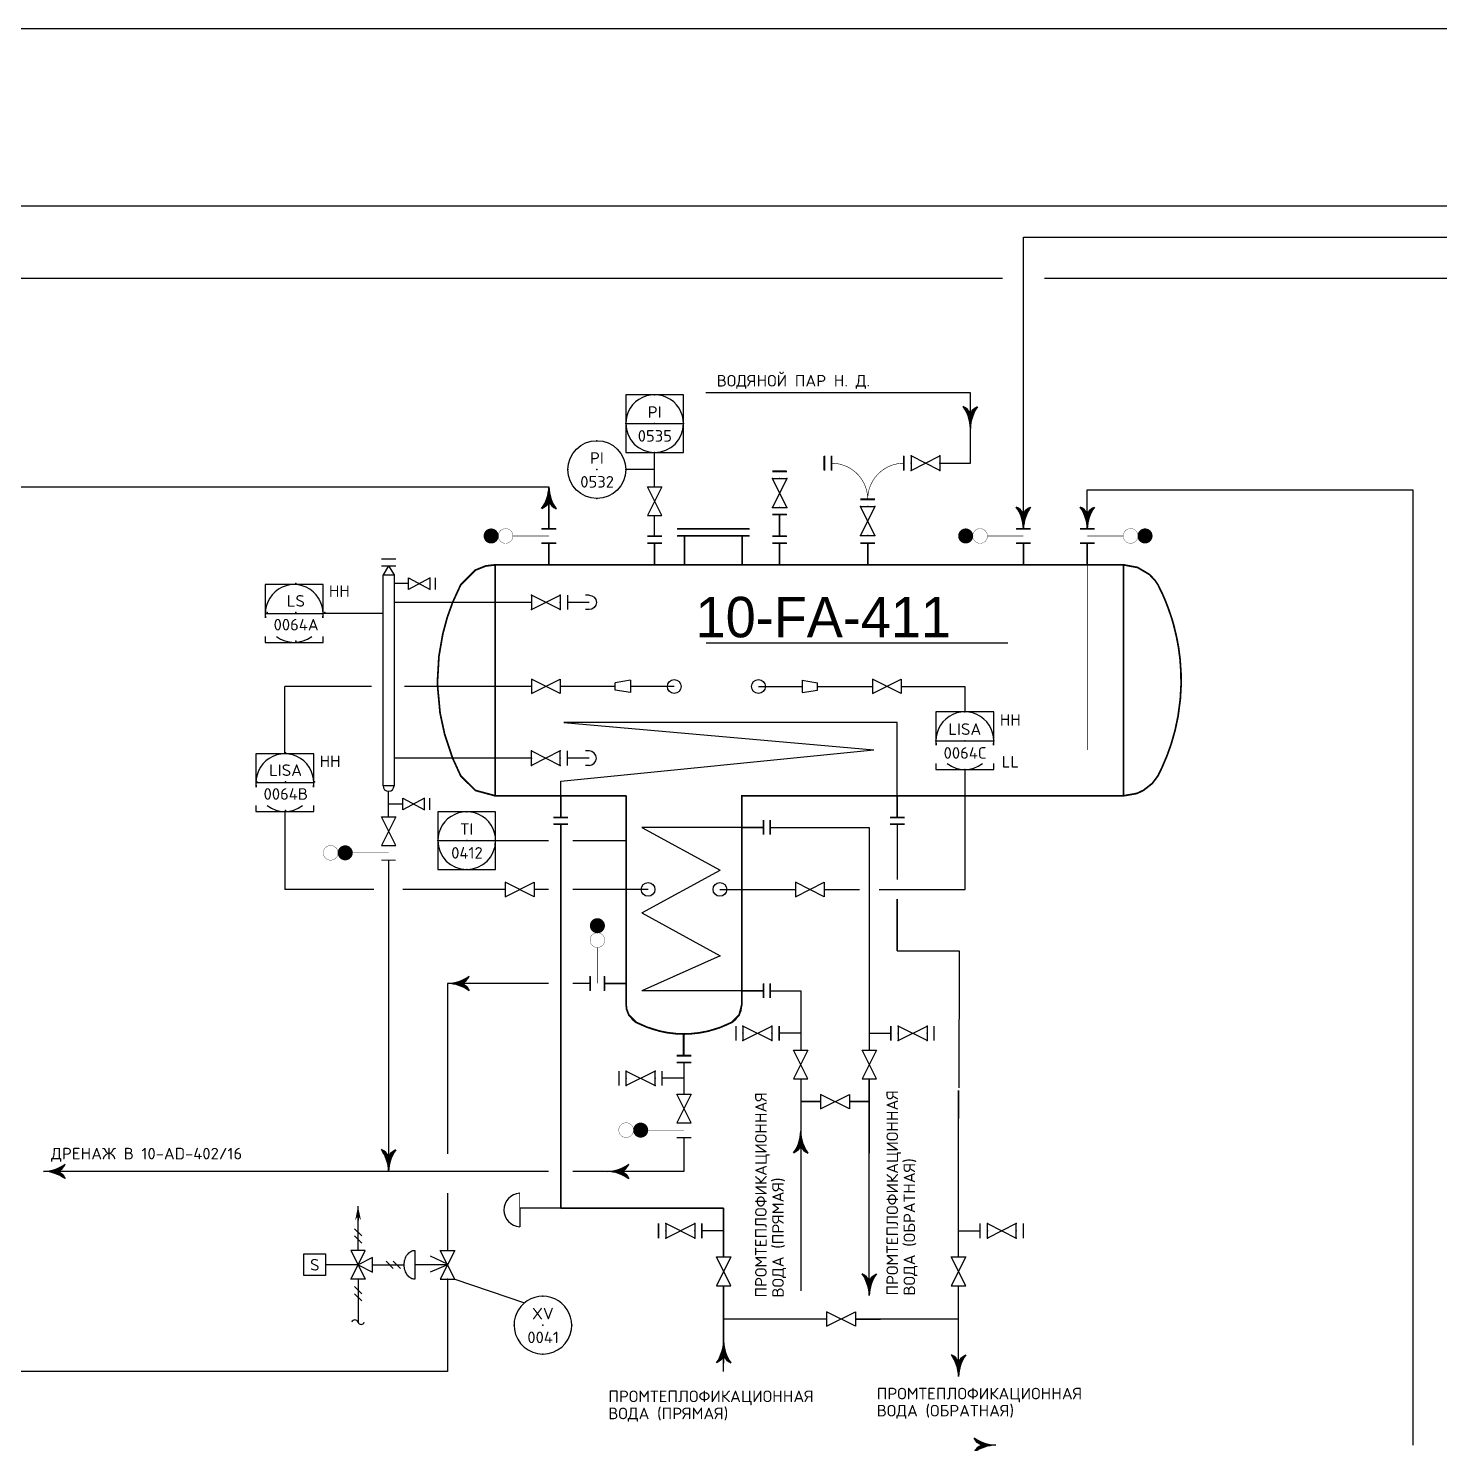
# Model space of a CAD drawing. Extents: x 173.9 to 269, y 119.5 to 158.6.
# Drawn here: x 191.24 to 209.56, y 135.04 to 153.42 of the extents above; entities that cross this region are included whole.
import ezdxf
from ezdxf.enums import TextEntityAlignment as Align

# ---------------------------------------------------------------- set-up
doc = ezdxf.new("R2010")
doc.units = 0
doc.linetypes.add('DASH', pattern=[0.15625, 0.09375, -0.0625])
doc.linetypes.add('DASHED', pattern=[0.1875, 0.125, -0.0625])
doc.layers.get('0').update_dxf_attribs({"linetype": 'CONTINUOUS'})
for name, color, linetype in [('IN-ATTRIBS', 7, 'CONTINUOUS'), ('IN-EQUIPMENT', 7, 'CONTINUOUS'), ('IN-INST-TAP', 7, 'CONTINUOUS'), ('IN-INSTRUMENT', 7, 'CONTINUOUS'), ('IN-MIN-PROC', 2, 'CONTINUOUS'), ('IN-SOFTWARE', 7, 'CONTINUOUS'), ('IN-TEXT', 1, 'CONTINUOUS'), ('СЛОЙ1', 3, 'CONTINUOUS'), ('СЛОЙ2', 5, 'CONTINUOUS'), ('СЛОЙ3', 6, 'CONTINUOUS')]:
    doc.layers.add(name, color=color, linetype=linetype)
doc.styles.add('ATTRIBS', font='SIMPLEX', dxfattribs={"width": 0.9, "height": 0.1})
doc.styles.add('NARROW', font='simplex', dxfattribs={"width": 0.75, "height": 0.1})
doc.styles.add('S1', font='SIMPLEX', dxfattribs={"height": 0.1})

# ---------------------------------------------------------------- blocks, each defined once
blk = doc.blocks.new('BUBTEXT')
at = {"layer": 'IN-ATTRIBS'}
for p in [(0, 0.25), (-0.25, 0), (0, 0), (0.25, 0), (0, -0.25)]:
    blk.add_point(p, dxfattribs=at)
at = {"layer": 'IN-ATTRIBS', "flags": 1}
for tag, style, width, p in [('IDNUM', 'ATTRIBS', 0.8, (0.009, 0.584)), ('DWGNO', 'ATTRIBS', 0.8, (0.003, 0.447)), ('FILENO', 'ATTRIBS', 0.8, (-0.003, 0.311)), ('LOC', 'ATTRIBS', 0.8, (-0.08, -0.422)), ('SIG', 'ATTRIBS', 0.8, (-0.087, -0.563)), ('INSTALL', 'ATTRIBS', 0.8, (-0.087, -0.699)), ('SERV', 'ATTRIBS', 0.8, (-0.083, -0.838)), ('DATE', 'ATTRIBS', 0.8, (-0.088, -0.969)), ('DES', 'NARROW', 0.75, (-0.087, -1.102)), ('CSYS', 'NARROW', 0.75, (-0.087, -1.243))]:
    blk.add_attdef(tag, text='', height=0.1, dxfattribs=dict(at, style=style, width=width)).set_placement(p, align=Align.CENTER)
at = {"layer": 'IN-ATTRIBS', "style": 'ATTRIBS', "flags": 1}
blk.add_attdef('SYSCDI', text='', height=0.1, dxfattribs=at).set_placement((-0.312, 0.312), align=Align.RIGHT)
at = {"layer": 'IN-ATTRIBS', "style": 'S1'}
for tag, p in [('XT', (0.324, 0.257)), ('A1', (0.323, 0.115)), ('A2', (0.323, -0.035)), ('A3', (0.323, -0.185)), ('RES', (0.323, -0.342))]:
    blk.add_attdef(tag, p, '', height=0.1, dxfattribs=at)
at = {"layer": 'IN-ATTRIBS', "style": 'ATTRIBS'}
blk.add_attdef('SYSCDV', text='', height=0.1, dxfattribs=at).set_placement((-0.312, 0.141), align=Align.RIGHT)
at = {"layer": 'IN-ATTRIBS', "style": 'S1'}
for tag, p in [('INSTTYPE', (0, 0.05)), ('TAGNUM', (0.002, -0.156)), ('MD', (0.402, -0.565)), ('SZ', (0.402, -0.696))]:
    blk.add_attdef(tag, text='', height=0.1, dxfattribs=at).set_placement(p, align=Align.CENTER)
blk = doc.blocks.new('PD22')
blk.add_lwpolyline([(-0.09375, 0.09375), (0.09375, 0.09375), (0.09375, -0.09375), (-0.09375, -0.09375), (-0.09375, 0.09375)])
at = {"layer": 'IN-ATTRIBS', "style": 'S1'}
blk.add_attdef('S_TAG', text='', height=0.1, dxfattribs=at).set_placement((0, 0), align=Align.MIDDLE)
blk = doc.blocks.new('PE1')
for centre, start, end in [((-0.009, 0.027), 288.4319, 71.5681), ((0.009, -0.027), 108.4319, 251.5681)]:
    blk.add_arc(centre, 0.0284, start, end)
blk = doc.blocks.new('PF35A')
blk.add_lwpolyline([(0, -0.0625), (0.25, 0.0625), (0.25, -0.0625), (0, 0.0625)], close=True)
blk = doc.blocks.new('PE2')
for points in [[(0, 0, 0.150368), (0.188, 0.062, 0.150368)], [(0.125, 0, 0.206864), (0.188, 0.062, 0.206864)], [(0.125, 0, -0.206864), (0.188, -0.062, -0.206864)]]:
    blk.add_lwpolyline(points, format="xyb")
blk.add_arc((-0.008, -0.336), 0.336, 54.4623, 88.6678)
for points in [[(0, 0), (0.125, 0), (0.04, 0.003), (0.141, 0.008)], [(0, 0), (0.125, 0), (0.04, -0.003), (0.141, -0.008)], [(0.04, 0.003), (0.141, 0.008), (0.079, 0.011), (0.156, 0.019)], [(0.079, 0.011), (0.156, 0.019), (0.117, 0.024), (0.169, 0.031)], [(0.117, 0.024), (0.169, 0.031), (0.154, 0.041), (0.179, 0.046)], [(0.154, 0.041), (0.179, 0.046), (0.188, 0.062)], [(0.04, -0.003), (0.141, -0.008), (0.079, -0.011), (0.156, -0.019)], [(0.079, -0.011), (0.156, -0.019), (0.117, -0.024), (0.169, -0.031)], [(0.117, -0.024), (0.169, -0.031), (0.154, -0.041), (0.179, -0.046)], [(0.154, -0.041), (0.179, -0.046), (0.188, -0.062)]]:
    blk.add_solid(points)
blk = doc.blocks.new('-ARROW')
blk.add_line((0.085, 0), (0.125, 0))
for points in [[(0.085, 0), (0, 0), (0.085, 0), (0.124, 0.025)], [(0.085, 0), (0, 0), (0.085, 0), (0.124, -0.025)]]:
    blk.add_solid(points)
blk = doc.blocks.new('X1', base_point=(27.875, 16.125))
for p, q in [((28, 16.0625), (27.75, 16.1875)), ((27.75, 16.0625), (28, 16.1875)), ((27.75, 16.1875), (27.75, 16.0625)), ((28, 16.1875), (28, 16.0625))]:
    blk.add_line(p, q)
for p in [(27.75, 16.125), (28, 16.125)]:
    blk.add_point(p)
blk = doc.blocks.new('PD14')
for points, const_width in [([(0.03, 0.5, 1), (0.095, 0.5, 1)], 0.065), ([(-0.00125, 0.375, 1), (0.12625, 0.375, 1)], 0.0025)]:
    blk.add_lwpolyline(points, format="xyb", close=True, dxfattribs=dict(const_width=const_width))
at = {"const_width": 0.005}
blk.add_lwpolyline([(0.0625, 0.3125), (0.0625, 0)], dxfattribs=at)
blk = doc.blocks.new('VALVTEXT')
at = {"layer": 'IN-ATTRIBS'}
for p in [(0, 0.0625), (0, 0), (0.25, 0.0625), (0.25, 0), (0, -0.0625), (0.25, -0.0625)]:
    blk.add_point(p, dxfattribs=at)
at = {"layer": 'IN-ATTRIBS', "style": 'S1', "flags": 1}
for tag, p in [('IDNUM', (0.125, 0.5625)), ('DWGNO', (0.125, 0.4375)), ('FILENO', (0.125, 0.3125))]:
    blk.add_attdef(tag, text='', height=0.1, dxfattribs=at).set_placement(p, align=Align.CENTER)
at = {"layer": 'IN-ATTRIBS', "style": 'S1'}
for tag, p in [('MODE', (0.125, 0.078125)), ('SIZE', (0.125, -0.1875))]:
    blk.add_attdef(tag, text='', height=0.1, dxfattribs=at).set_placement(p, align=Align.CENTER)
blk = doc.blocks.new('PH29B')
at = {"linetype": 'Continuous'}
blk.add_line((-0.25, 0), (0.25, 0), dxfattribs=at)
for points in [[(0.25, -0.038), (0.25, 0.25), (-0.25, 0.25), (-0.25, -0.038)], [(-0.25, -0.199), (-0.25, -0.25), (0.25, -0.25), (0.25, -0.199)]]:
    blk.add_lwpolyline(points)
for start, end in [(351.1529, 188.8471), (232.6037, 307.3963)]:
    blk.add_arc((0, 0), 0.25, start, end)
blk = doc.blocks.new('PH35A')
blk.add_circle((0, 0), 0.25)
blk = doc.blocks.new('PE14')
for p, q in [((-0.0625, 0), (-0.0625, -0.03125)), ((0.0625, 0), (0.0625, -0.03125))]:
    blk.add_line(p, q)
blk.add_arc((0, 0), 0.0625, 0, 180)

msp = doc.modelspace()

# ---------------------------------------------------------------- hatches: boundary and pattern name
at = {"layer": 'IN-MIN-PROC'}
for points in [[(195.352, 142.81, 0.373738), (195.257, 142.728, -0.070186), (195.257, 142.701, 0.373738), (195.352, 142.619, 1)], [(199.189, 139.208, 0.373738), (199.094, 139.126, -0.070186), (199.094, 139.099, 0.373738), (199.189, 139.017, 1)]]:
    msp.add_hatch(color=256, dxfattribs=at).paths.add_polyline_path(points)

# ---------------------------------------------------------------- linework, layer by layer
at = {"color": 3}
msp.add_line((204.431, 150.18), (217.476, 150.18), dxfattribs=at)
at = {"linetype": 'Continuous'}
for p, q in [((198.995, 148.289), (199.745, 148.289)), ((202.521, 144.407), (198.19, 144.407)), ((198.19, 144.407), (202.216, 144.05)), ((202.521, 143.455), (202.521, 144.407)), ((198.151, 143.644), (202.216, 144.05)), ((198.151, 143.455), (198.151, 143.644)), ((199.205, 143.045), (200.222, 142.489)), ((200.501, 143.045), (199.205, 143.045)), ((196.555, 142.873), (197.305, 142.873)), ((199.205, 141.934), (200.222, 142.489)), ((199.205, 141.934), (200.222, 141.378)), ((200.222, 141.378), (199.205, 140.923)), ((200.501, 140.923), (199.205, 140.923))]:
    msp.add_line(p, q, dxfattribs=at)
for p, q in [((197.997, 146.924), (197.997, 147.466)), ((200.899, 147.107), (201.086, 147.107)), ((204.065, 146.736), (204.252, 146.736)), ((195.988, 145.967), (195.988, 143.944)), ((195.843, 145.823), (195.064, 145.823)), ((200.04, 145.441), (203.958, 145.441)), ((194.568, 144.001), (194.568, 144.875)), ((195.693, 144.875), (194.568, 144.875)), ((197.77, 144.875), (196.121, 144.875)), ((198.859, 144.875), (198.145, 144.875)), ((199.625, 144.875), (199.058, 144.875)), ((200.718, 144.875), (201.285, 144.875)), ((201.484, 144.875), (202.198, 144.875)), ((202.573, 144.875), (203.398, 144.875)), ((203.398, 144.875), (203.398, 144.546)), ((203.399, 143.796), (203.399, 142.239)), ((194.568, 143.251), (194.568, 142.239)), ((197.305, 142.873), (197.993, 142.873)), ((198.309, 142.873), (199.001, 142.873)), ((195.723, 142.239), (194.568, 142.239)), ((197.429, 142.239), (196.101, 142.239)), ((197.993, 142.239), (197.804, 142.239)), ((198.718, 142.239), (198.309, 142.239)), ((199.285, 142.239), (198.718, 142.239)), ((200.218, 142.239), (200.984, 142.239)), ((200.984, 142.239), (201.198, 142.239)), ((201.573, 142.239), (202.029, 142.239)), ((202.285, 142.239), (203.402, 142.239)), ((199.47, 139.692), (199.47, 139.88)), ((199.751, 139.581), (199.751, 139.581)), ((195.519, 137.551), (195.519, 138.127)), ((203.597, 137.711), (203.597, 137.899)), ((195.566, 137.738), (195.473, 137.832)), ((195.566, 137.644), (195.473, 137.738)), ((195.707, 137.363), (196.117, 137.363)), ((195.883, 137.41), (195.977, 137.316)), ((195.977, 137.41), (196.07, 137.316)), ((195.519, 137.176), (195.519, 136.618)), ((195.473, 137.082), (195.566, 136.988)), ((195.473, 136.988), (195.566, 136.894)), ((201.978, 136.659), (202.301, 136.659))]:
    msp.add_line(p, q)
at = {"color": 2}
for p, q in [((196.68, 137.363), (196.455, 137.266)), ((196.68, 137.371), (196.459, 137.477))]:
    msp.add_line(p, q, dxfattribs=at)
for points in [[(199.745, 148.231), (199.745, 148.664), (198.995, 148.664), (198.995, 148.231)], [(198.995, 148.289), (198.995, 147.914), (199.745, 147.914), (199.745, 148.289)], [(197.305, 142.815), (197.305, 143.248), (196.555, 143.248), (196.555, 142.815)], [(196.555, 142.873), (196.555, 142.498), (197.305, 142.498), (197.305, 142.873)]]:
    msp.add_lwpolyline(points)
for centre, start, end in [((199.37, 148.289), 351.1529, 188.8471), ((199.37, 148.289), 180, 0), ((196.93, 142.873), 351.1529, 188.8471), ((196.93, 142.873), 180, 0), ((197.919, 136.58), 351.1529, 188.8471), ((197.919, 136.58), 188.8471, 351.1529)]:
    msp.add_arc(centre, 0.375, start, end)
at = {"layer": 'IN-EQUIPMENT'}
for p, q in [((202.606, 147.681), (202.606, 147.869)), ((200.899, 147.669), (201.086, 147.669)), ((202.231, 147.306), (202.043, 147.306)), ((204.065, 146.924), (204.252, 146.924)), ((204.895, 146.924), (205.082, 146.924)), ((198.908, 139.692), (198.908, 139.88))]:
    msp.add_line(p, q, dxfattribs=at)
msp.add_arc((200.242, 140.736), 0.259, 300, 360, dxfattribs=at)
at = {"layer": 'IN-INST-TAP', "linetype": 'Continuous'}
for p, q in [((195.094, 137.363), (195.094, 137.362)), ((195.519, 137.363), (195.094, 137.363))]:
    msp.add_line(p, q, dxfattribs=at)
at = {"layer": 'IN-INST-TAP'}
msp.add_line((196.774, 137.176), (197.679, 136.868), dxfattribs=at)
at = {"layer": 'IN-MIN-PROC'}
for p, q in [((196.176, 146.136), (196.176, 146.286)), ((196.176, 146.286), (196.457, 146.136)), ((196.457, 146.286), (196.176, 146.136)), ((196.457, 146.136), (196.457, 146.286)), ((198.238, 146.06), (198.238, 145.873)), ((198.52, 145.967), (198.238, 145.967)), ((199.058, 144.955), (198.859, 144.924)), ((201.285, 144.955), (201.484, 144.924)), ((199.058, 144.796), (198.859, 144.827)), ((201.285, 144.796), (201.484, 144.827)), ((198.238, 143.85), (198.238, 144.038)), ((198.52, 143.944), (198.238, 143.944)), ((196.383, 143.423), (196.102, 143.273)), ((196.102, 143.423), (196.383, 143.273)), ((196.102, 143.273), (196.102, 143.423)), ((196.383, 143.273), (196.383, 143.423)), ((195.426, 137.551), (195.519, 137.363)), ((195.613, 137.551), (195.426, 137.551)), ((195.519, 137.363), (195.613, 137.551)), ((196.258, 137.551), (196.258, 137.176)), ((195.426, 137.176), (195.519, 137.363)), ((195.707, 137.457), (195.519, 137.363)), ((195.519, 137.363), (195.613, 137.176)), ((195.519, 137.363), (195.707, 137.269)), ((195.707, 137.269), (195.707, 137.457)), ((196.68, 137.363), (196.258, 137.363)), ((195.613, 137.176), (195.426, 137.176))]:
    msp.add_line(p, q, dxfattribs=at)
at = {"layer": 'IN-MIN-PROC', "color": 7}
for p, q in [((197.77, 145.967), (195.988, 145.967)), ((197.77, 143.944), (195.988, 143.944))]:
    msp.add_line(p, q, dxfattribs=at)
at = {"layer": 'IN-MIN-PROC', "const_width": 0.0075}
msp.add_lwpolyline([(202.137, 147.306, 0.414214), (201.668, 147.775, 0.414214)], format="xyb", dxfattribs=at)
at = {"layer": 'IN-MIN-PROC', "linetype": 'DASH', "const_width": 0.0075}
msp.add_lwpolyline([(202.606, 147.775, 0.414214), (202.137, 147.306, 0.414214)], format="xyb", dxfattribs=at)
at = {"layer": 'IN-MIN-PROC'}
for points in [[(198.145, 144.782), (197.77, 144.969), (197.77, 144.782), (198.145, 144.969)], [(202.198, 144.782), (202.573, 144.969), (202.573, 144.782), (202.198, 144.969)], [(197.804, 142.145), (197.429, 142.333), (197.429, 142.145), (197.804, 142.333)], [(201.198, 142.145), (201.573, 142.333), (201.573, 142.145), (201.198, 142.333)], [(201.361, 139.777), (201.173, 140.152), (201.361, 140.152), (201.173, 139.777)], [(202.251, 139.777), (202.064, 140.152), (202.251, 140.152), (202.064, 139.777)], [(200.36, 137.09), (200.172, 137.465), (200.36, 137.465), (200.172, 137.09)], [(203.41, 137.09), (203.222, 137.465), (203.41, 137.465), (203.222, 137.09)], [(201.603, 136.565), (201.978, 136.753), (201.978, 136.565), (201.603, 136.753)]]:
    msp.add_lwpolyline(points, close=True, dxfattribs=at)
for points in [[(198.859, 144.827), (198.859, 144.924)], [(199.058, 144.955), (199.058, 144.796)], [(201.285, 144.955), (201.285, 144.796)], [(201.484, 144.827), (201.484, 144.924)]]:
    msp.add_lwpolyline(points, dxfattribs=at)
at = {"layer": 'IN-MIN-PROC', "const_width": 0.00375}
for points in [[(195.163, 142.619, 1), (195.163, 142.81, 1)], [(195.352, 142.619, 1), (195.352, 142.81, 1)], [(199, 139.017, 1), (199, 139.208, 1)], [(199.189, 139.017, 1), (199.189, 139.208, 1)]]:
    msp.add_lwpolyline(points, format="xyb", close=True, dxfattribs=at)
at = {"layer": 'IN-MIN-PROC', "const_width": 0.0075}
for points in [[(195.446, 142.714), (195.915, 142.714)], [(199.283, 139.112), (199.751, 139.112)]]:
    msp.add_lwpolyline(points, dxfattribs=at)
at = {"layer": 'IN-MIN-PROC'}
msp.add_lwpolyline([(196.258, 137.176, -0.126822), (196.206, 137.189, -0.10607), (196.159, 137.231, -0.085783), (196.129, 137.289, -0.075445), (196.117, 137.363, -0.075445), (196.129, 137.437, -0.085783), (196.159, 137.496, -0.10607), (196.206, 137.537, -0.126822), (196.258, 137.551, -0.126822)], format="xyb", dxfattribs=at)
for centre in [(199.625, 144.875), (200.718, 144.875), (199.285, 142.239), (200.218, 142.239)]:
    msp.add_circle(centre, 0.0896, dxfattribs=at)
at = {"layer": 'IN-SOFTWARE', "color": 6}
msp.add_line((175.071, 153.423), (265.667, 153.423), dxfattribs=at)
at = {"layer": 'СЛОЙ1'}
for p, q in [((186.097, 151.117), (223.865, 151.117)), ((186.367, 150.18), (203.889, 150.18)), ((188.364, 147.466), (197.997, 147.466)), ((197.997, 147.466), (197.997, 146.924)), ((197.993, 141.018), (196.68, 141.018)), ((196.68, 141.018), (196.68, 138.805)), ((198.533, 141.018), (198.309, 141.018)), ((196.68, 138.295), (196.68, 137.551)), ((196.68, 137.176), (196.68, 135.979)), ((196.68, 135.979), (190.94, 135.979))]:
    msp.add_line(p, q, dxfattribs=at)
at = {"layer": 'СЛОЙ1', "color": 3}
for p, q in [((204.159, 146.924), (204.159, 150.709)), ((204.159, 150.709), (223.595, 150.709)), ((204.988, 146.929), (204.988, 147.43)), ((204.988, 147.43), (209.217, 147.43)), ((209.217, 147.43), (209.217, 135.021))]:
    msp.add_line(p, q, dxfattribs=at)
at = {"layer": 'СЛОЙ2'}
for p, q in [((203.47, 148.687), (200.033, 148.687)), ((203.47, 147.775), (203.47, 148.687)), ((199.37, 147.47), (199.37, 147.914)), ((203.075, 147.775), (203.47, 147.775)), ((199.37, 146.826), (199.37, 147.095)), ((195.822, 146.534), (196.009, 146.534)), ((195.822, 146.444), (196.009, 146.444)), ((195.916, 146.444), (195.843, 146.326)), ((195.916, 146.444), (195.988, 146.326)), ((196.176, 146.211), (195.988, 146.211)), ((196.522, 146.286), (196.522, 146.136)), ((196.522, 146.286), (196.522, 146.136)), ((195.915, 143.183), (195.915, 143.513)), ((196.448, 143.423), (196.448, 143.273)), ((196.448, 143.423), (196.448, 143.273)), ((196.102, 143.348), (195.915, 143.348)), ((198.151, 143.085), (198.151, 138.101)), ((198.151, 138.101), (198.151, 143.085)), ((200.872, 143.045), (201.973, 143.045)), ((200.872, 143.045), (202.157, 143.045)), ((201.973, 143.045), (202.157, 143.045)), ((202.157, 143.045), (202.157, 140.152)), ((202.157, 143.045), (202.157, 140.152)), ((202.521, 143.085), (202.521, 142.367)), ((195.915, 142.62), (195.915, 138.577)), ((202.521, 142.111), (202.521, 141.443)), ((202.521, 141.443), (202.521, 142.111)), ((202.521, 141.443), (203.324, 141.443)), ((203.324, 141.443), (203.322, 139.662)), ((200.872, 140.923), (201.267, 140.923)), ((200.872, 140.923), (201.267, 140.923)), ((201.267, 140.923), (201.267, 140.152)), ((201.267, 140.923), (201.267, 140.152)), ((200.423, 140.465), (200.423, 140.277)), ((200.986, 140.465), (200.986, 140.277)), ((200.986, 140.277), (200.986, 140.465)), ((202.439, 140.465), (202.439, 140.277)), ((202.439, 140.277), (202.439, 140.465)), ((203.001, 140.277), (203.001, 140.465)), ((201.267, 140.371), (200.986, 140.371)), ((201.267, 140.371), (200.986, 140.371)), ((202.157, 140.371), (202.439, 140.371)), ((202.157, 140.371), (202.439, 140.371)), ((199.751, 139.991), (199.751, 139.581)), ((199.751, 139.991), (199.751, 139.581)), ((198.908, 139.692), (198.908, 139.88)), ((199.47, 139.692), (199.47, 139.88)), ((199.751, 139.786), (199.47, 139.786)), ((199.751, 139.786), (199.47, 139.786)), ((201.267, 139.777), (201.267, 137.901)), ((201.267, 139.777), (201.267, 137.026)), ((202.157, 139.777), (202.157, 138.813)), ((202.158, 136.976), (202.158, 139.777)), ((203.316, 139.198), (203.316, 139.626)), ((203.316, 139.626), (203.316, 139.265)), ((203.316, 139.198), (203.316, 139.626)), ((201.267, 139.483), (201.525, 139.483)), ((201.525, 139.483), (201.267, 139.483)), ((201.9, 139.483), (202.157, 139.483)), ((202.157, 139.483), (201.9, 139.483)), ((203.316, 137.465), (203.316, 139.198)), ((199.658, 139.019), (199.845, 139.019)), ((199.751, 139.019), (199.751, 138.577)), ((199.751, 139.019), (199.751, 138.577)), ((197.993, 138.577), (191.433, 138.577)), ((199.751, 138.577), (198.309, 138.577)), ((199.751, 138.577), (198.309, 138.577)), ((197.618, 138.101), (197.618, 137.857)), ((198.151, 138.101), (197.618, 138.101)), ((200.266, 138.101), (197.618, 138.101)), ((198.151, 138.101), (200.266, 138.101)), ((200.266, 138.101), (200.266, 137.465)), ((200.266, 137.465), (200.266, 138.101)), ((199.422, 137.899), (199.422, 137.711)), ((199.422, 137.711), (199.422, 137.899)), ((199.985, 137.899), (199.985, 137.711)), ((199.985, 137.711), (199.985, 137.899)), ((203.597, 137.711), (203.597, 137.899)), ((204.16, 137.711), (204.16, 137.899)), ((204.16, 137.711), (204.16, 137.899)), ((200.266, 137.805), (199.985, 137.805)), ((200.266, 137.805), (199.985, 137.805)), ((203.316, 137.805), (203.597, 137.805)), ((203.316, 137.805), (203.597, 137.805)), ((200.266, 137.09), (200.266, 136.087)), ((200.266, 135.978), (200.266, 137.09)), ((203.316, 135.913), (203.316, 137.09)), ((201.603, 136.659), (200.266, 136.659)), ((203.316, 136.659), (201.978, 136.659))]:
    msp.add_line(p, q, dxfattribs=at)
at = {"layer": 'СЛОЙ2', "linetype": 'Continuous'}
msp.add_line((199.37, 147.692), (198.995, 147.692), dxfattribs=at)
at = {"layer": 'СЛОЙ2'}
for points, const_width in [([(203.075, 147.775), (203.47, 147.775), (203.47, 148.687), (200.033, 148.687)], 0.0075), ([(202.521, 142.367), (202.521, 143.085)], 0.0112), ([(195.821, 142.62), (196.008, 142.62)], 0.0112), ([(195.915, 142.62), (195.915, 138.577)], 0.0075), ([(200.423, 140.277), (200.423, 140.465)], 0.0112), ([(199.751, 138.577), (199.751, 139.019)], 0.0075), ([(191.433, 138.577), (197.993, 138.577)], 0.0075), ([(198.309, 138.577), (199.751, 138.577)], 0.0075), ([(197.618, 138.293), (197.618, 137.857)], 0.0112)]:
    msp.add_lwpolyline(points, dxfattribs=dict(at, const_width=const_width))
msp.add_lwpolyline([(195.843, 146.326), (195.988, 146.326), (195.988, 143.585), (195.843, 143.585)], close=True, dxfattribs=at)
at = {"layer": 'СЛОЙ2', "color": 2}
msp.add_lwpolyline([(201.525, 139.389), (201.9, 139.577), (201.9, 139.389), (201.525, 139.577)], close=True, dxfattribs=at)
at = {"layer": 'СЛОЙ2'}
for centre, radius, start, end in [((195.915, 143.585), 0.0716, 180, 0), ((197.631, 138.075), 0.218, 93.3723, 266.6277)]:
    msp.add_arc(centre, radius, start, end, dxfattribs=at)
at = {"layer": 'СЛОЙ3'}
for p, q in [((201.574, 147.869), (201.574, 147.681)), ((201.668, 147.869), (201.668, 147.681)), ((200.993, 146.826), (200.993, 147.107)), ((197.903, 146.924), (198.09, 146.924)), ((199.664, 146.924), (200.601, 146.924)), ((197.903, 146.736), (198.09, 146.736)), ((197.997, 146.455), (197.997, 146.736)), ((199.276, 146.826), (199.464, 146.826)), ((199.276, 146.736), (199.464, 146.736)), ((199.37, 146.455), (199.37, 146.736)), ((199.664, 146.83), (200.601, 146.83)), ((199.758, 146.455), (199.758, 146.83)), ((200.508, 146.455), (200.508, 146.83)), ((200.899, 146.826), (201.086, 146.826)), ((200.899, 146.736), (201.086, 146.736)), ((200.993, 146.455), (200.993, 146.736)), ((202.043, 146.736), (202.231, 146.736)), ((202.137, 146.455), (202.137, 146.736)), ((204.159, 146.455), (204.159, 146.736)), ((204.895, 146.736), (205.082, 146.736)), ((204.988, 146.455), (204.988, 146.736)), ((205.457, 146.455), (197.301, 146.455)), ((197.301, 143.455), (197.301, 146.455)), ((205.457, 146.455), (205.457, 143.455)), ((197.301, 143.455), (199.001, 143.455)), ((198.151, 143.455), (198.151, 143.174)), ((199.001, 143.455), (199.001, 140.736)), ((200.501, 140.736), (200.501, 143.455)), ((200.501, 143.455), (203.775, 143.455)), ((202.521, 143.455), (202.521, 143.174)), ((203.775, 143.455), (205.457, 143.455)), ((198.245, 143.174), (198.057, 143.174)), ((198.245, 143.085), (198.057, 143.085)), ((200.501, 143.045), (200.783, 143.045)), ((200.783, 143.139), (200.783, 142.951)), ((200.872, 143.139), (200.872, 142.951)), ((202.615, 143.174), (202.427, 143.174)), ((202.615, 143.085), (202.427, 143.085)), ((198.533, 140.924), (198.533, 141.111)), ((198.72, 140.924), (198.72, 141.111)), ((199.001, 141.018), (198.72, 141.018)), ((200.783, 141.016), (200.783, 140.829)), ((200.872, 141.016), (200.872, 140.829)), ((200.501, 140.923), (200.783, 140.923)), ((199.751, 140.361), (199.751, 140.08)), ((199.658, 140.08), (199.845, 140.08)), ((199.658, 139.991), (199.845, 139.991))]:
    msp.add_line(p, q, dxfattribs=at)
at = {"layer": 'СЛОЙ3', "const_width": 0.0225}
for points in [[(201.574, 147.681), (201.574, 147.869)], [(201.668, 147.681), (201.668, 147.869)], [(202.606, 147.681), (202.606, 147.869)], [(201.086, 147.669), (200.899, 147.669)], [(202.231, 147.306), (202.043, 147.306)], [(201.086, 147.107), (200.899, 147.107)], [(200.993, 147.107), (200.993, 146.826)], [(198.09, 146.924), (197.903, 146.924)], [(200.601, 146.924), (199.664, 146.924)], [(204.252, 146.924), (204.065, 146.924)], [(204.895, 146.924), (205.082, 146.924)], [(198.09, 146.736), (197.903, 146.736)], [(197.997, 146.455), (197.997, 146.736)], [(199.464, 146.826), (199.276, 146.826)], [(199.464, 146.736), (199.276, 146.736)], [(199.37, 146.455), (199.37, 146.736)], [(199.758, 146.83), (199.664, 146.83), (200.601, 146.83)], [(199.758, 146.455), (199.758, 146.83)], [(200.508, 146.455), (200.508, 146.83)], [(201.086, 146.826), (200.899, 146.826)], [(201.086, 146.736), (200.899, 146.736)], [(200.993, 146.736), (200.993, 146.455)], [(202.231, 146.736), (202.043, 146.736)], [(202.137, 146.455), (202.137, 146.736)], [(204.252, 146.736), (204.065, 146.736)], [(204.159, 146.455), (204.159, 146.736)], [(205.082, 146.736), (204.895, 146.736)], [(204.988, 146.736), (204.988, 146.455)], [(197.301, 143.455), (197.042, 143.525), (196.852, 143.714), (196.852, 143.714), (196.747, 143.944), (196.643, 144.256), (196.584, 144.53), (196.552, 144.875), (196.551, 144.955), (196.569, 145.268), (196.62, 145.561), (196.678, 145.775), (196.747, 145.967), (196.852, 146.196), (197.042, 146.386), (197.042, 146.386), (197.177, 146.44), (197.301, 146.455)], [(199.001, 143.455), (197.301, 143.455), (197.301, 146.455), (205.457, 146.455), (205.457, 143.455), (200.501, 143.455), (200.501, 140.736)], [(205.457, 146.455), (205.641, 146.421), (205.796, 146.329), (205.87, 146.25), (205.906, 146.196), (205.964, 146.077), (206, 145.994), (206.044, 145.88), (206.086, 145.756), (206.113, 145.662), (206.149, 145.51), (206.174, 145.377), (206.193, 145.228), (206.205, 145.047), (206.206, 144.89), (206.196, 144.711), (206.167, 144.49), (206.129, 144.309), (206.078, 144.128), (206.024, 143.977), (205.958, 143.822), (205.906, 143.714), (205.831, 143.615), (205.716, 143.525), (205.63, 143.485), (205.457, 143.455)], [(198.151, 143.455), (198.151, 143.174)], [(199.001, 140.736), (199.001, 143.455)], [(202.521, 143.455), (202.521, 143.174)], [(198.245, 143.174), (198.057, 143.174)], [(198.245, 143.085), (198.057, 143.085)], [(200.501, 143.045), (200.783, 143.045)], [(200.783, 142.951), (200.783, 143.139)], [(200.872, 143.139), (200.872, 142.951)], [(202.427, 143.174), (202.615, 143.174)], [(202.615, 143.085), (202.427, 143.085)], [(198.533, 140.924), (198.533, 141.111)], [(198.72, 140.924), (198.72, 141.111)], [(199.001, 141.018), (198.72, 141.018)], [(200.783, 140.829), (200.783, 141.016)], [(200.872, 140.829), (200.872, 141.016)], [(200.501, 140.923), (200.783, 140.923)], [(200.501, 140.736), (200.467, 140.607), (200.372, 140.512), (200.216, 140.444), (200.068, 140.399), (199.949, 140.376), (199.834, 140.364), (199.747, 140.361), (199.649, 140.365), (199.532, 140.379), (199.427, 140.401), (199.271, 140.45), (199.131, 140.512), (199.036, 140.607), (199.007, 140.681), (199.001, 140.736)], [(199.747, 140.361), (199.747, 140.08)], [(199.845, 140.08), (199.658, 140.08)], [(199.658, 139.991), (199.845, 139.991)]]:
    msp.add_lwpolyline(points, dxfattribs=at)
at = {"layer": 'СЛОЙ3', "linetype": 'DASH', "const_width": 0.0112}
msp.add_lwpolyline([(204.988, 146.455), (204.988, 144.05)], dxfattribs=at)
at = {"layer": 'СЛОЙ3'}
for centre, radius, start, end in [((199.261, 140.736), 0.259, 180, 240), ((199.751, 141.715), 1.353, 242.7143, 297.2857)]:
    msp.add_arc(centre, radius, start, end, dxfattribs=at)

# ---------------------------------------------------------------- block references
at = {"layer": 'IN-EQUIPMENT', "yscale": 1.5, "zscale": 1.5}
for p, xscale in [((203.075, 147.775), -1.5), ((200.892, 140.371), -1.5), ((202.532, 140.371), 1.5), ((199.891, 137.805), -1.5)]:
    msp.add_blockref('VALVTEXT', p, dxfattribs=dict(at, xscale=xscale))
for p, xscale, rotation in [((200.993, 147.201), 1.5, 90), ((199.376, 139.786), 1.5, 180), ((203.691, 137.805), -1.5, 180)]:
    msp.add_blockref('VALVTEXT', p, dxfattribs=dict(at, xscale=xscale, rotation=rotation))
at = {"layer": 'IN-INSTRUMENT', "xscale": 1.5, "yscale": 1.5, "zscale": 1.5}
for p, values in [((199.37, 148.289), {'INSTTYPE': 'PI', 'TAGNUM': '0535'}), ((198.62, 147.692), {'INSTTYPE': 'PI', 'TAGNUM': '0532'}), ((194.712, 145.837), {'INSTTYPE': 'LS', 'TAGNUM': '0064A'}), ((203.398, 144.171), {'INSTTYPE': 'LISA', 'TAGNUM': '0064C'}), ((194.578, 143.638), {'INSTTYPE': 'LISA', 'TAGNUM': '0064B'}), ((196.93, 142.873), {'INSTTYPE': 'TI', 'TAGNUM': '0412'}), ((197.919, 136.58), {'INSTTYPE': 'XV', 'TAGNUM': '0041'})]:
    msp.add_blockref('BUBTEXT', p, dxfattribs=at).add_auto_attribs(values)
msp.add_blockref('PH35A', (198.62, 147.692), dxfattribs=at)
at = {"layer": 'IN-INSTRUMENT', "color": 7, "xscale": 1.5, "yscale": 1.5, "zscale": 1.5}
for p in [(194.689, 145.823), (203.398, 144.171), (194.568, 143.626)]:
    msp.add_blockref('PH29B', p, dxfattribs=at)
at = {"layer": 'IN-INSTRUMENT', "linetype": 'DASHED', "xscale": 1.5, "yscale": 1.5, "zscale": 1.5}
msp.add_blockref('PD22', (194.957, 137.364), dxfattribs=at).add_auto_attribs({'S_TAG': 'S'})
at = {"layer": 'IN-MIN-PROC', "color": 5, "linetype": 'DASHED', "xscale": 1.5, "yscale": 1.5, "zscale": 1.5, "rotation": 89.99999999999999}
msp.add_blockref('PE2', (203.47, 148.228), dxfattribs=at)
at = {"layer": 'IN-MIN-PROC', "yscale": 1.5, "zscale": 1.5}
for name, p, xscale in [('PF35A', (203.075, 147.775), -1.5), ('PF35A', (198.145, 145.967), -1.5), ('VALVTEXT', (198.145, 145.967), -1.5), ('PD14', (198.533, 141.018), 1.5), ('PF35A', (200.892, 140.371), -1.5), ('PF35A', (202.532, 140.371), 1.5), ('PF35A', (199.891, 137.805), -1.5)]:
    msp.add_blockref(name, p, dxfattribs=dict(at, xscale=xscale))
at = {"layer": 'IN-MIN-PROC', "color": 3, "linetype": 'DASHED', "xscale": 1.5, "yscale": 1.5, "zscale": 1.5}
for p, rotation in [((197.997, 147.466), 270), ((204.159, 146.924), 89.99999999999999), ((204.988, 146.924), 89.99999999999999)]:
    msp.add_blockref('PE2', p, dxfattribs=dict(at, rotation=rotation))
at = {"layer": 'IN-MIN-PROC', "yscale": 1.5, "zscale": 1.5}
for name, p, xscale, rotation in [('PF35A', (199.37, 147.095), 1.5, 90), ('PF35A', (200.993, 147.201), 1.5, 90), ('PF35A', (202.137, 146.838), 1.5, 90), ('VALVTEXT', (202.137, 146.838), 1.5, 90), ('PD14', (197.997, 146.736), 1.5, 90), ('PD14', (204.159, 146.736), 1.5, 90), ('PD14', (204.988, 146.924), 1.5, 270), ('PE14', (198.52, 145.967), -1.5, 270), ('PF35A', (198.145, 143.944), 1.5, 180), ('VALVTEXT', (198.145, 143.944), 1.5, 180), ('PE14', (198.52, 143.944), 1.5, 270), ('PF35A', (195.915, 142.808), 1.5, 90), ('PF35A', (199.376, 139.786), 1.5, 180), ('PF35A', (199.751, 139.206), 1.5, 90), ('PF35A', (203.691, 137.805), -1.5, 180), ('X1', (196.68, 137.363), -1.5, 90), ('PE2', (203.801, 135.021), 1.5, 180)]:
    msp.add_blockref(name, p, dxfattribs=dict(at, xscale=xscale, rotation=rotation))
at = {"layer": 'IN-MIN-PROC', "linetype": 'DASHED', "xscale": 1.5, "yscale": 1.5, "zscale": 1.5}
for p in [(196.68, 141.018), (191.433, 138.577), (198.753, 138.576)]:
    msp.add_blockref('PE2', p, dxfattribs=at)
for p, rotation in [((201.267, 139.097), 270), ((195.915, 138.577), 89.99999999999999), ((202.157, 136.965), 89.99999999999999), ((200.266, 136.372), 270), ((203.316, 135.913), 89.99999999999999)]:
    msp.add_blockref('PE2', p, dxfattribs=dict(at, rotation=rotation))
at = {"layer": 'IN-MIN-PROC', "linetype": 'Continuous', "xscale": 1.5, "yscale": 1.5, "zscale": 1.5, "rotation": 270}
for name, p in [('-ARROW', (195.519, 138.127)), ('PE1', (195.519, 136.618))]:
    msp.add_blockref(name, p, dxfattribs=at)

# ---------------------------------------------------------------- texts
at = {"layer": 'IN-TEXT', "linetype": 'Continuous', "style": 'S1'}
for s, p in [('ВОДЯНОЙ ПАР Н. Д.', (200.176, 148.771)), ('ДРЕНАЖ В 10-AD-402/16', (191.532, 138.733)), ('ПРОМТЕПЛОФИКАЦИОННАЯ', (198.768, 135.58)), ('ПРОМТЕПЛОФИКАЦИОННАЯ', (202.254, 135.616)), ('ВОДА (ПРЯМАЯ)', (198.768, 135.358)), ('ВОДА (ОБРАТНАЯ)', (202.254, 135.394))]:
    msp.add_text(s, height=0.15, dxfattribs=at).set_placement(p)
at = {"layer": 'IN-TEXT', "color": 7, "style": 'S1'}
for s, p in [('HH', (195.276, 146.038)), ('HH', (203.989, 144.365)), ('HH', (195.156, 143.829)), ('LL', (203.99, 143.822))]:
    msp.add_text(s, height=0.15, dxfattribs=at).set_placement(p, align=Align.CENTER)
at = {"layer": 'IN-TEXT', "color": 4, "linetype": 'Continuous'}
msp.add_text('10-FA-411', height=0.525, dxfattribs=at).set_placement((199.902, 145.514))
at = {"layer": 'IN-TEXT', "linetype": 'Continuous', "style": 'S1'}
for s, p in [('ПРОМТЕПЛОФИКАЦИОННАЯ', (200.825, 136.938)), ('ПРОМТЕПЛОФИКАЦИОННАЯ', (202.531, 136.964)), ('ВОДА (ОБРАТНАЯ)', (202.753, 136.964)), ('ВОДА (ПРЯМАЯ)', (201.047, 136.938))]:
    msp.add_text(s, height=0.15, rotation=90, dxfattribs=at).set_placement(p)

doc.saveas('drawing.dxf')
